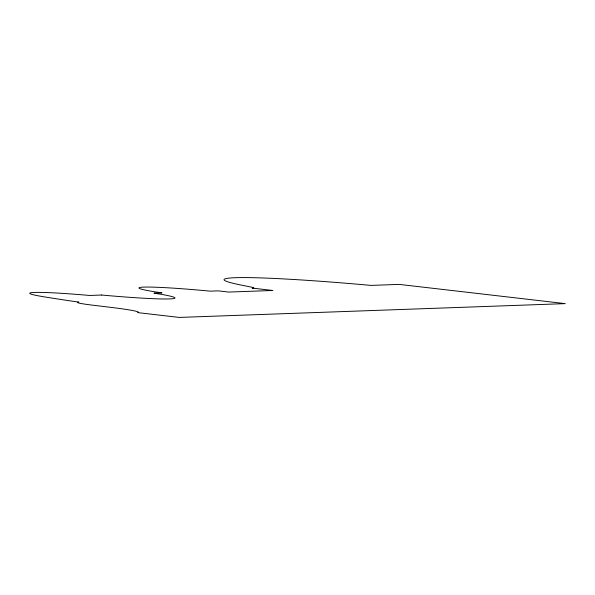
<?xml version="1.0" encoding="UTF-8"?>
<svg xmlns="http://www.w3.org/2000/svg" width="595" height="595" viewBox="0 0 595 595"><rect width="100%" height="100%" fill="white"/><g stroke="black" fill="none" stroke-linecap="round" stroke-linejoin="round"><path stroke-width="0.89" d="M101.678 295.031L89.614 295.462A70.954 3.592 5.5 0 0 34.503 292.435A70.954 3.592 5.5 0 0 45.391 297.046A384.37 19.449 5.5 0 0 78.86 302.141A28.114 1.421 5.5 0 0 97.654 305.763L112.924 307.622A48.939 2.477 5.5 0 1 137.75 312.62L179.259 317.425L565.25 303.629L399.215 284.395L371.072 285.407A166.273 8.412 5.5 0 0 240.692 284.975L251.849 287.221A19.471 0.982 5.5 0 1 252.131 288.084L272.889 290.486L228.659 292.071L218.283 290.866L210.243 291.156A72.144 3.652 5.5 0 0 143.797 287.11A72.144 3.652 5.5 0 0 161.989 292.874L153.949 293.164A81.247 4.113 5.5 0 1 169.501 298.928A81.247 4.113 5.5 0 1 101.678 295.031"/></g></svg>
